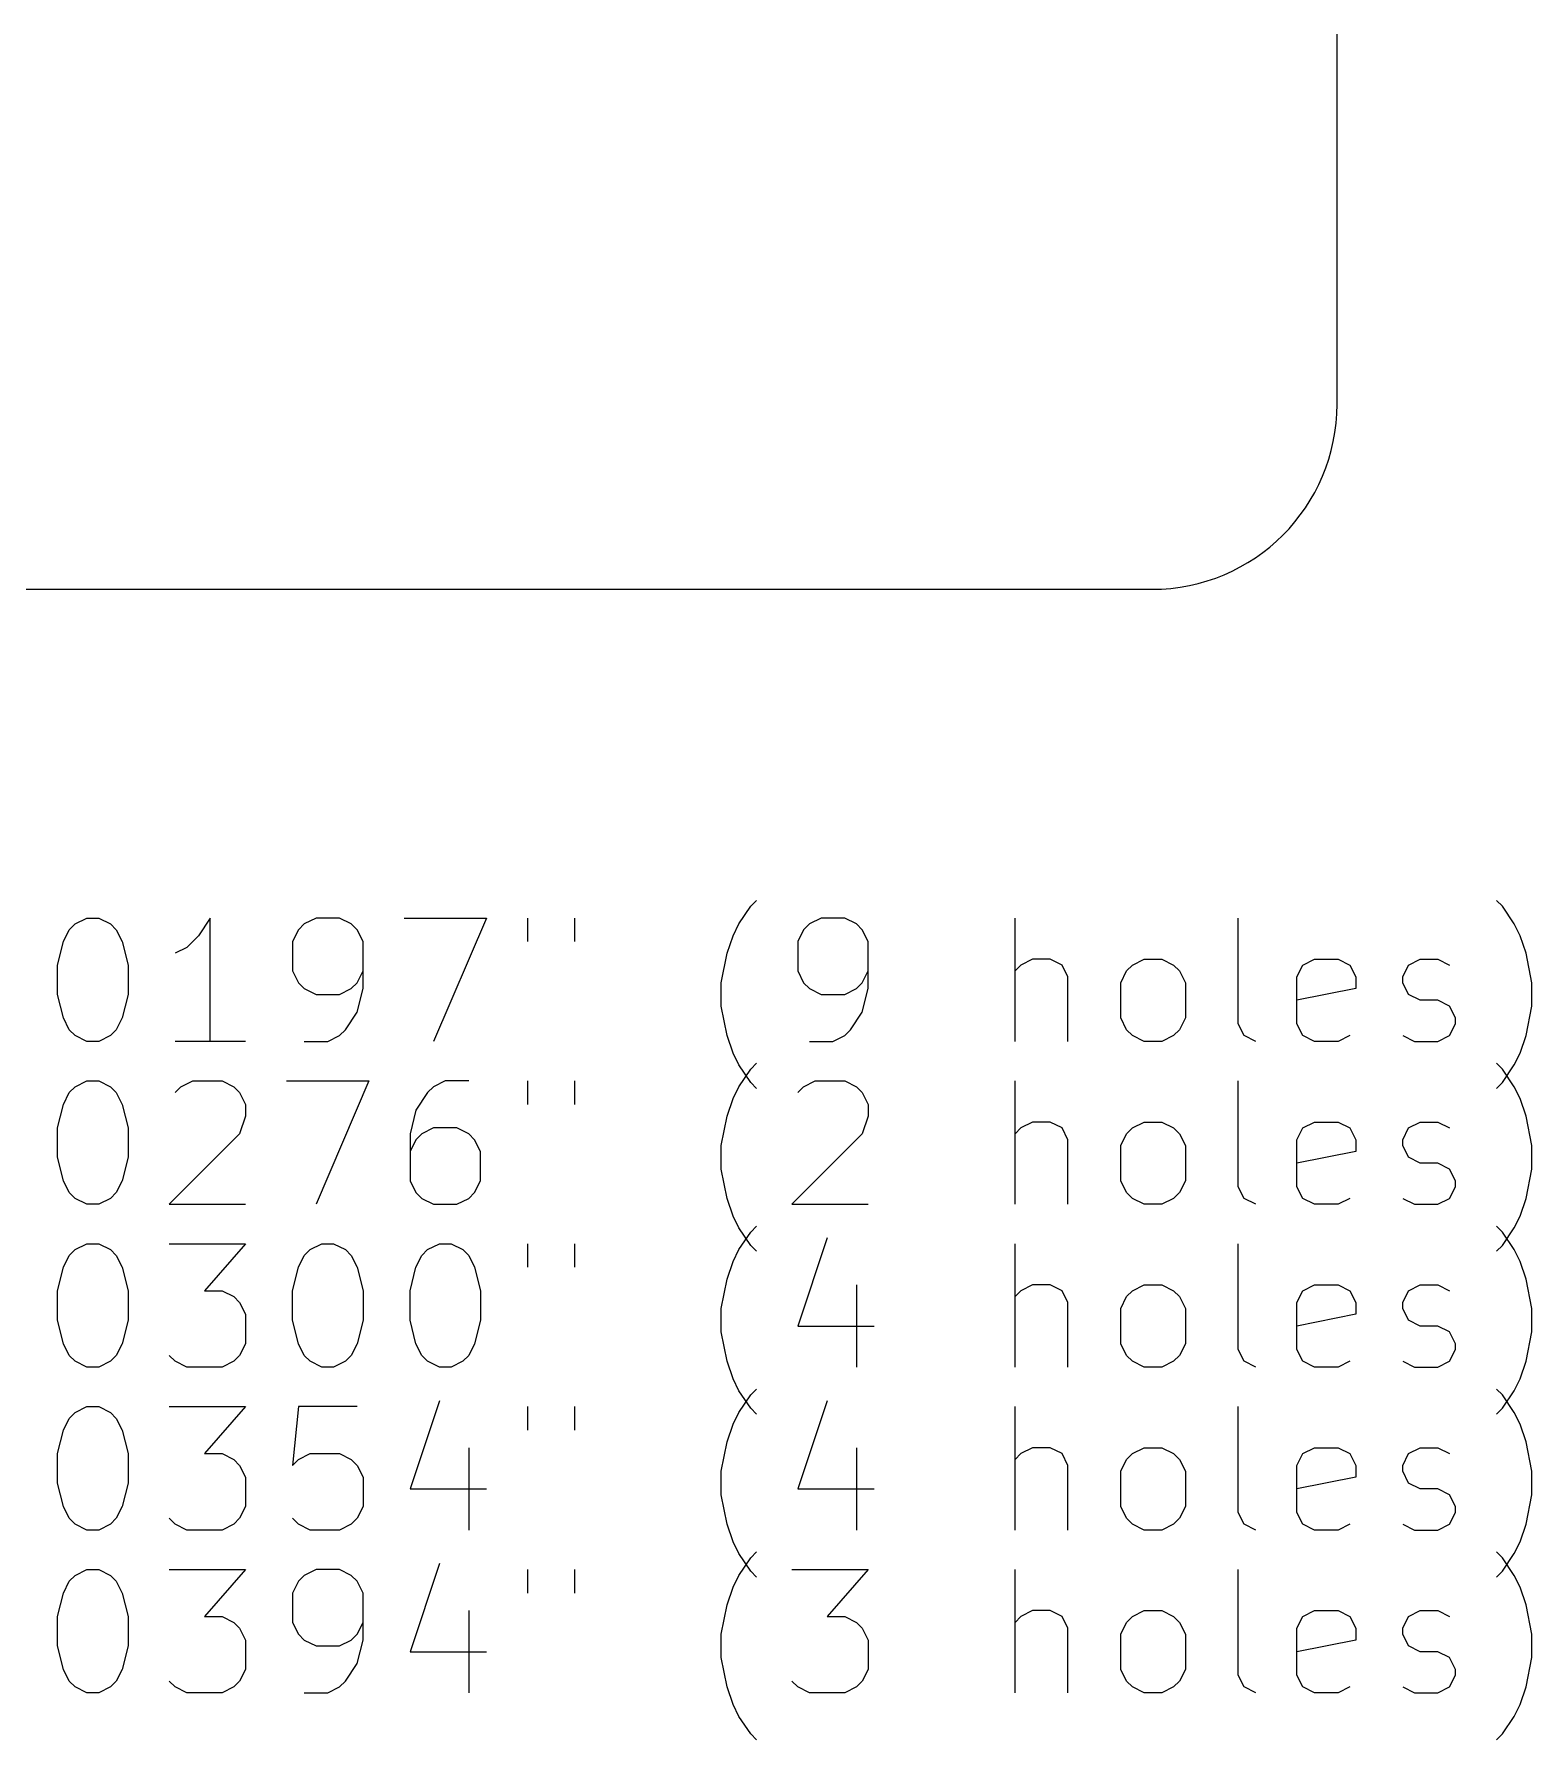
# Model space of a CAD drawing. Extents: x 156.4 to 205.7, y -130.5 to -75.7.
# Drawn here: x 181.36 to 205.65, y -130.52 to -102.87 of the extents above; entities that cross this region are included whole.
import ezdxf

# ---------------------------------------------------------------- set-up
doc = ezdxf.new("R2010")
doc.units = 0
doc.layers.add('BLACK', color=7, linetype='CONTINUOUS')

msp = doc.modelspace()

# ---------------------------------------------------------------- linework, layer by layer
at = {"layer": 'BLACK', "linetype": 'CONTINUOUS'}
for p, q in [((202.491, -108.868), (202.491, -102.868)), ((160.384, -111.868), (199.491, -111.868)), ((192.983, -117.007), (193.078, -116.912)), ((205.174, -117.007), (205.078, -116.912)), ((182.031, -117.293), (182.221, -117.198)), ((182.221, -117.198), (182.412, -117.198)), ((182.412, -117.198), (182.602, -117.293)), ((184.221, -117.198), (184.031, -117.483)), ((184.221, -119.198), (184.221, -117.198)), ((185.935, -117.198), (185.745, -117.293)), ((186.316, -117.198), (185.935, -117.198)), ((186.507, -117.293), (186.316, -117.198)), ((187.364, -117.198), (188.697, -117.198)), ((188.697, -117.198), (187.84, -119.198)), ((189.364, -117.198), (189.364, -117.579)), ((190.126, -117.198), (190.126, -117.579)), ((192.793, -117.293), (192.983, -117.007)), ((194.126, -117.198), (193.935, -117.293)), ((194.507, -117.198), (194.126, -117.198)), ((194.697, -117.293), (194.507, -117.198)), ((197.269, -119.198), (197.269, -117.198)), ((200.888, -118.912), (200.888, -117.198)), ((205.364, -117.293), (205.174, -117.007)), ((181.84, -117.579), (181.935, -117.388)), ((181.935, -117.388), (182.031, -117.293)), ((182.602, -117.293), (182.697, -117.388)), ((182.697, -117.388), (182.793, -117.579)), ((184.031, -117.483), (183.84, -117.674)), ((185.65, -117.388), (185.555, -117.579)), ((185.745, -117.293), (185.65, -117.388)), ((186.602, -117.388), (186.507, -117.293)), ((186.697, -117.579), (186.602, -117.388)), ((192.602, -117.769), (192.697, -117.483)), ((192.697, -117.483), (192.793, -117.293)), ((193.84, -117.388), (193.745, -117.579)), ((193.935, -117.293), (193.84, -117.388)), ((194.793, -117.388), (194.697, -117.293)), ((194.888, -117.579), (194.793, -117.388)), ((205.459, -117.483), (205.364, -117.293)), ((205.555, -117.769), (205.459, -117.483)), ((181.745, -117.96), (181.84, -117.579)), ((182.793, -117.579), (182.888, -117.96)), ((183.84, -117.674), (183.65, -117.769)), ((185.555, -117.579), (185.555, -118.055)), ((186.697, -118.341), (186.697, -117.579)), ((192.507, -118.245), (192.602, -117.769)), ((193.745, -117.579), (193.745, -118.055)), ((194.888, -118.341), (194.888, -117.579)), ((205.65, -118.245), (205.555, -117.769)), ((181.745, -118.436), (181.745, -117.96)), ((182.888, -117.96), (182.888, -118.436)), ((185.555, -118.055), (185.65, -118.245)), ((186.602, -118.245), (186.697, -118.055)), ((193.745, -118.055), (193.84, -118.245)), ((194.793, -118.245), (194.888, -118.055)), ((197.364, -117.96), (197.269, -118.055)), ((197.555, -117.864), (197.364, -117.96)), ((197.84, -117.864), (197.555, -117.864)), ((198.031, -117.96), (197.84, -117.864)), ((198.126, -118.15), (198.031, -117.96)), ((198.983, -118.245), (199.078, -118.055)), ((199.078, -118.055), (199.174, -117.96)), ((199.174, -117.96), (199.364, -117.864)), ((199.364, -117.864), (199.65, -117.864)), ((199.65, -117.864), (199.84, -117.96)), ((199.84, -117.96), (199.935, -118.055)), ((199.935, -118.055), (200.031, -118.245)), ((201.84, -118.15), (201.935, -117.96)), ((201.935, -117.96), (202.126, -117.864)), ((202.126, -117.864), (202.507, -117.864)), ((202.507, -117.864), (202.697, -117.96)), ((202.697, -117.96), (202.793, -118.15)), ((203.555, -118.15), (203.65, -117.96)), ((203.65, -117.96), (203.84, -117.864)), ((203.84, -117.864), (204.126, -117.864)), ((204.126, -117.864), (204.316, -117.96)), ((185.65, -118.245), (185.745, -118.341)), ((185.745, -118.341), (185.935, -118.436)), ((186.316, -118.436), (186.507, -118.341)), ((186.507, -118.341), (186.602, -118.245)), ((186.602, -118.722), (186.697, -118.341)), ((192.507, -118.626), (192.507, -118.245)), ((193.84, -118.245), (193.935, -118.341)), ((193.935, -118.341), (194.126, -118.436)), ((194.507, -118.436), (194.697, -118.341)), ((194.697, -118.341), (194.793, -118.245)), ((194.793, -118.722), (194.888, -118.341)), ((198.126, -119.198), (198.126, -118.15)), ((198.983, -118.817), (198.983, -118.245)), ((200.031, -118.245), (200.031, -118.817)), ((201.84, -118.912), (201.84, -118.15)), ((202.793, -118.341), (201.84, -118.531)), ((202.793, -118.15), (202.793, -118.341)), ((203.555, -118.245), (203.555, -118.15)), ((203.65, -118.436), (203.555, -118.245)), ((205.65, -118.626), (205.65, -118.245)), ((181.84, -118.817), (181.745, -118.436)), ((182.888, -118.436), (182.793, -118.817)), ((185.935, -118.436), (186.316, -118.436)), ((192.602, -119.102), (192.507, -118.626)), ((194.126, -118.436), (194.507, -118.436)), ((203.84, -118.531), (203.65, -118.436)), ((204.126, -118.531), (203.84, -118.531)), ((204.316, -118.626), (204.126, -118.531)), ((204.412, -118.817), (204.316, -118.626)), ((205.555, -119.102), (205.65, -118.626)), ((181.935, -119.007), (181.84, -118.817)), ((182.793, -118.817), (182.697, -119.007)), ((186.412, -119.007), (186.602, -118.722)), ((194.602, -119.007), (194.793, -118.722)), ((199.078, -119.007), (198.983, -118.817)), ((200.031, -118.817), (199.935, -119.007)), ((204.412, -118.912), (204.412, -118.817)), ((182.031, -119.102), (181.935, -119.007)), ((182.221, -119.198), (182.031, -119.102)), ((182.602, -119.102), (182.412, -119.198)), ((182.697, -119.007), (182.602, -119.102)), ((186.126, -119.198), (186.316, -119.102)), ((186.316, -119.102), (186.412, -119.007)), ((192.697, -119.388), (192.602, -119.102)), ((194.316, -119.198), (194.507, -119.102)), ((194.507, -119.102), (194.602, -119.007)), ((199.174, -119.102), (199.078, -119.007)), ((199.364, -119.198), (199.174, -119.102)), ((199.84, -119.102), (199.65, -119.198)), ((199.935, -119.007), (199.84, -119.102)), ((200.983, -119.102), (200.888, -118.912)), ((201.174, -119.198), (200.983, -119.102)), ((201.935, -119.102), (201.84, -118.912)), ((202.126, -119.198), (201.935, -119.102)), ((202.697, -119.102), (202.507, -119.198)), ((203.555, -119.102), (203.745, -119.198)), ((204.126, -119.198), (204.316, -119.102)), ((204.316, -119.102), (204.412, -118.912)), ((205.459, -119.388), (205.555, -119.102)), ((182.412, -119.198), (182.221, -119.198)), ((184.793, -119.198), (183.65, -119.198)), ((185.745, -119.198), (186.126, -119.198)), ((192.793, -119.579), (192.697, -119.388)), ((193.935, -119.198), (194.316, -119.198)), ((199.65, -119.198), (199.364, -119.198)), ((202.507, -119.198), (202.126, -119.198)), ((203.745, -119.198), (204.126, -119.198)), ((205.364, -119.579), (205.459, -119.388)), ((192.983, -119.864), (192.793, -119.579)), ((192.793, -119.933), (192.983, -119.647)), ((192.983, -119.647), (193.078, -119.552)), ((205.174, -119.647), (205.078, -119.552)), ((205.174, -119.864), (205.364, -119.579)), ((205.364, -119.933), (205.174, -119.647)), ((181.935, -120.028), (182.031, -119.933)), ((182.031, -119.933), (182.221, -119.838)), ((182.221, -119.838), (182.412, -119.838)), ((182.412, -119.838), (182.602, -119.933)), ((182.602, -119.933), (182.697, -120.028)), ((183.65, -120.028), (183.745, -119.933)), ((183.745, -119.933), (183.935, -119.838)), ((183.935, -119.838), (184.412, -119.838)), ((184.412, -119.838), (184.602, -119.933)), ((184.602, -119.933), (184.697, -120.028)), ((185.459, -119.838), (186.793, -119.838)), ((186.793, -119.838), (185.935, -121.838)), ((187.84, -119.933), (187.745, -120.028)), ((188.031, -119.838), (187.84, -119.933)), ((188.412, -119.838), (188.031, -119.838)), ((189.364, -119.838), (189.364, -120.219)), ((190.126, -119.838), (190.126, -120.219)), ((192.697, -120.123), (192.793, -119.933)), ((193.078, -119.96), (192.983, -119.864)), ((193.745, -120.028), (193.84, -119.933)), ((193.84, -119.933), (194.031, -119.838)), ((194.031, -119.838), (194.507, -119.838)), ((194.507, -119.838), (194.697, -119.933)), ((194.697, -119.933), (194.793, -120.028)), ((197.269, -121.838), (197.269, -119.838)), ((200.888, -121.552), (200.888, -119.838)), ((205.078, -119.96), (205.174, -119.864)), ((205.459, -120.123), (205.364, -119.933)), ((181.745, -120.6), (181.84, -120.219)), ((181.84, -120.219), (181.935, -120.028)), ((182.697, -120.028), (182.793, -120.219)), ((182.793, -120.219), (182.888, -120.6)), ((184.697, -120.028), (184.793, -120.219)), ((184.793, -120.219), (184.793, -120.409)), ((187.745, -120.028), (187.555, -120.314)), ((192.602, -120.409), (192.697, -120.123)), ((194.793, -120.028), (194.888, -120.219)), ((194.888, -120.219), (194.888, -120.409)), ((205.555, -120.409), (205.459, -120.123)), ((184.793, -120.409), (184.697, -120.695)), ((187.555, -120.314), (187.459, -120.695)), ((192.507, -120.885), (192.602, -120.409)), ((194.888, -120.409), (194.793, -120.695)), ((197.555, -120.504), (197.364, -120.6)), ((197.84, -120.504), (197.555, -120.504)), ((198.031, -120.6), (197.84, -120.504)), ((199.174, -120.6), (199.364, -120.504)), ((199.364, -120.504), (199.65, -120.504)), ((199.65, -120.504), (199.84, -120.6)), ((201.935, -120.6), (202.126, -120.504)), ((202.126, -120.504), (202.507, -120.504)), ((202.507, -120.504), (202.697, -120.6)), ((203.65, -120.6), (203.84, -120.504)), ((203.84, -120.504), (204.126, -120.504)), ((204.126, -120.504), (204.316, -120.6)), ((205.65, -120.885), (205.555, -120.409)), ((181.745, -121.076), (181.745, -120.6)), ((182.888, -120.6), (182.888, -121.076)), ((184.697, -120.695), (183.555, -121.838)), ((187.459, -120.695), (187.459, -121.457)), ((187.555, -120.79), (187.459, -120.981)), ((187.65, -120.695), (187.555, -120.79)), ((187.84, -120.6), (187.65, -120.695)), ((188.221, -120.6), (187.84, -120.6)), ((188.412, -120.695), (188.221, -120.6)), ((188.507, -120.79), (188.412, -120.695)), ((188.602, -120.981), (188.507, -120.79)), ((194.793, -120.695), (193.65, -121.838)), ((197.364, -120.6), (197.269, -120.695)), ((198.126, -120.79), (198.031, -120.6)), ((198.126, -121.838), (198.126, -120.79)), ((198.983, -120.885), (199.078, -120.695)), ((199.078, -120.695), (199.174, -120.6)), ((199.84, -120.6), (199.935, -120.695)), ((199.935, -120.695), (200.031, -120.885)), ((201.84, -120.79), (201.935, -120.6)), ((201.84, -121.552), (201.84, -120.79)), ((202.697, -120.6), (202.793, -120.79)), ((202.793, -120.79), (202.793, -120.981)), ((203.555, -120.79), (203.65, -120.6)), ((203.555, -120.885), (203.555, -120.79)), ((181.84, -121.457), (181.745, -121.076)), ((182.888, -121.076), (182.793, -121.457)), ((188.602, -121.457), (188.602, -120.981)), ((192.507, -121.266), (192.507, -120.885)), ((198.983, -121.457), (198.983, -120.885)), ((200.031, -120.885), (200.031, -121.457)), ((202.793, -120.981), (201.84, -121.171)), ((203.65, -121.076), (203.555, -120.885)), ((203.84, -121.171), (203.65, -121.076)), ((205.65, -121.266), (205.65, -120.885)), ((192.602, -121.742), (192.507, -121.266)), ((204.126, -121.171), (203.84, -121.171)), ((204.316, -121.266), (204.126, -121.171)), ((204.412, -121.457), (204.316, -121.266)), ((205.555, -121.742), (205.65, -121.266)), ((181.935, -121.647), (181.84, -121.457)), ((182.031, -121.742), (181.935, -121.647)), ((182.697, -121.647), (182.602, -121.742)), ((182.793, -121.457), (182.697, -121.647)), ((187.459, -121.457), (187.555, -121.647)), ((187.555, -121.647), (187.65, -121.742)), ((188.412, -121.742), (188.507, -121.647)), ((188.507, -121.647), (188.602, -121.457)), ((199.078, -121.647), (198.983, -121.457)), ((199.174, -121.742), (199.078, -121.647)), ((199.935, -121.647), (199.84, -121.742)), ((200.031, -121.457), (199.935, -121.647)), ((200.983, -121.742), (200.888, -121.552)), ((201.935, -121.742), (201.84, -121.552)), ((204.316, -121.742), (204.412, -121.552)), ((204.412, -121.552), (204.412, -121.457)), ((182.221, -121.838), (182.031, -121.742)), ((182.412, -121.838), (182.221, -121.838)), ((182.602, -121.742), (182.412, -121.838)), ((183.555, -121.838), (184.793, -121.838)), ((187.65, -121.742), (187.84, -121.838)), ((187.84, -121.838), (188.221, -121.838)), ((188.221, -121.838), (188.412, -121.742)), ((192.697, -122.028), (192.602, -121.742)), ((193.65, -121.838), (194.888, -121.838)), ((199.364, -121.838), (199.174, -121.742)), ((199.65, -121.838), (199.364, -121.838)), ((199.84, -121.742), (199.65, -121.838)), ((201.174, -121.838), (200.983, -121.742)), ((202.126, -121.838), (201.935, -121.742)), ((202.507, -121.838), (202.126, -121.838)), ((202.697, -121.742), (202.507, -121.838)), ((203.555, -121.742), (203.745, -121.838)), ((203.745, -121.838), (204.126, -121.838)), ((204.126, -121.838), (204.316, -121.742)), ((205.459, -122.028), (205.555, -121.742)), ((192.793, -122.219), (192.697, -122.028)), ((192.983, -122.504), (192.793, -122.219)), ((192.983, -122.287), (193.078, -122.192)), ((205.174, -122.287), (205.078, -122.192)), ((205.174, -122.504), (205.364, -122.219)), ((205.364, -122.219), (205.459, -122.028)), ((182.031, -122.573), (182.221, -122.478)), ((182.221, -122.478), (182.412, -122.478)), ((182.412, -122.478), (182.602, -122.573)), ((183.555, -122.478), (184.793, -122.478)), ((184.793, -122.478), (184.126, -123.24)), ((185.84, -122.573), (186.031, -122.478)), ((186.031, -122.478), (186.221, -122.478)), ((186.221, -122.478), (186.412, -122.573)), ((187.745, -122.573), (187.935, -122.478)), ((187.935, -122.478), (188.126, -122.478)), ((188.126, -122.478), (188.316, -122.573)), ((189.364, -122.478), (189.364, -122.859)), ((190.126, -122.478), (190.126, -122.859)), ((192.793, -122.573), (192.983, -122.287)), ((194.221, -122.382), (193.745, -123.811)), ((197.269, -124.478), (197.269, -122.478)), ((200.888, -124.192), (200.888, -122.478)), ((205.364, -122.573), (205.174, -122.287)), ((181.84, -122.859), (181.935, -122.668)), ((181.935, -122.668), (182.031, -122.573)), ((182.602, -122.573), (182.697, -122.668)), ((182.697, -122.668), (182.793, -122.859)), ((185.65, -122.859), (185.745, -122.668)), ((185.745, -122.668), (185.84, -122.573)), ((186.412, -122.573), (186.507, -122.668)), ((186.507, -122.668), (186.602, -122.859)), ((187.555, -122.859), (187.65, -122.668)), ((187.65, -122.668), (187.745, -122.573)), ((188.316, -122.573), (188.412, -122.668)), ((188.412, -122.668), (188.507, -122.859)), ((192.602, -123.049), (192.697, -122.763)), ((192.697, -122.763), (192.793, -122.573)), ((193.078, -122.6), (192.983, -122.504)), ((205.078, -122.6), (205.174, -122.504)), ((205.459, -122.763), (205.364, -122.573)), ((205.555, -123.049), (205.459, -122.763)), ((181.745, -123.24), (181.84, -122.859)), ((182.793, -122.859), (182.888, -123.24)), ((185.555, -123.24), (185.65, -122.859)), ((186.602, -122.859), (186.697, -123.24)), ((187.459, -123.24), (187.555, -122.859)), ((188.507, -122.859), (188.602, -123.24)), ((192.507, -123.525), (192.602, -123.049)), ((205.65, -123.525), (205.555, -123.049)), ((181.745, -123.716), (181.745, -123.24)), ((182.888, -123.24), (182.888, -123.716)), ((184.126, -123.24), (184.412, -123.24)), ((184.412, -123.24), (184.602, -123.335)), ((185.555, -123.716), (185.555, -123.24)), ((186.697, -123.24), (186.697, -123.716)), ((187.459, -123.716), (187.459, -123.24)), ((188.602, -123.24), (188.602, -123.716)), ((194.697, -123.144), (194.697, -124.478)), ((197.364, -123.24), (197.269, -123.335)), ((197.555, -123.144), (197.364, -123.24)), ((197.84, -123.144), (197.555, -123.144)), ((198.031, -123.24), (197.84, -123.144)), ((198.126, -123.43), (198.031, -123.24)), ((199.078, -123.335), (199.174, -123.24)), ((199.174, -123.24), (199.364, -123.144)), ((199.364, -123.144), (199.65, -123.144)), ((199.65, -123.144), (199.84, -123.24)), ((199.84, -123.24), (199.935, -123.335)), ((201.84, -123.43), (201.935, -123.24)), ((201.935, -123.24), (202.126, -123.144)), ((202.126, -123.144), (202.507, -123.144)), ((202.507, -123.144), (202.697, -123.24)), ((202.697, -123.24), (202.793, -123.43)), ((203.555, -123.43), (203.65, -123.24)), ((203.65, -123.24), (203.84, -123.144)), ((203.84, -123.144), (204.126, -123.144)), ((204.126, -123.144), (204.316, -123.24)), ((184.602, -123.335), (184.697, -123.43)), ((184.697, -123.43), (184.793, -123.621)), ((192.507, -123.906), (192.507, -123.525)), ((198.126, -124.478), (198.126, -123.43)), ((198.983, -123.525), (199.078, -123.335)), ((198.983, -124.097), (198.983, -123.525)), ((199.935, -123.335), (200.031, -123.525)), ((200.031, -123.525), (200.031, -124.097)), ((201.84, -124.192), (201.84, -123.43)), ((202.793, -123.43), (202.793, -123.621)), ((203.555, -123.525), (203.555, -123.43)), ((203.65, -123.716), (203.555, -123.525)), ((205.65, -123.906), (205.65, -123.525)), ((181.84, -124.097), (181.745, -123.716)), ((182.888, -123.716), (182.793, -124.097)), ((184.793, -123.621), (184.793, -124.097)), ((185.65, -124.097), (185.555, -123.716)), ((186.697, -123.716), (186.602, -124.097)), ((187.555, -124.097), (187.459, -123.716)), ((188.602, -123.716), (188.507, -124.097)), ((193.745, -123.811), (194.983, -123.811)), ((202.793, -123.621), (201.84, -123.811)), ((203.84, -123.811), (203.65, -123.716)), ((204.126, -123.811), (203.84, -123.811)), ((204.316, -123.906), (204.126, -123.811)), ((181.935, -124.287), (181.84, -124.097)), ((182.793, -124.097), (182.697, -124.287)), ((184.793, -124.097), (184.697, -124.287)), ((185.745, -124.287), (185.65, -124.097)), ((186.602, -124.097), (186.507, -124.287)), ((187.65, -124.287), (187.555, -124.097)), ((188.507, -124.097), (188.412, -124.287)), ((192.602, -124.382), (192.507, -123.906)), ((199.078, -124.287), (198.983, -124.097)), ((200.031, -124.097), (199.935, -124.287)), ((204.412, -124.097), (204.316, -123.906)), ((204.412, -124.192), (204.412, -124.097)), ((205.555, -124.382), (205.65, -123.906)), ((182.031, -124.382), (181.935, -124.287)), ((182.221, -124.478), (182.031, -124.382)), ((182.602, -124.382), (182.412, -124.478)), ((182.697, -124.287), (182.602, -124.382)), ((183.65, -124.382), (183.555, -124.287)), ((183.84, -124.478), (183.65, -124.382)), ((184.602, -124.382), (184.412, -124.478)), ((184.697, -124.287), (184.602, -124.382)), ((185.84, -124.382), (185.745, -124.287)), ((186.031, -124.478), (185.84, -124.382)), ((186.412, -124.382), (186.221, -124.478)), ((186.507, -124.287), (186.412, -124.382)), ((187.745, -124.382), (187.65, -124.287)), ((187.935, -124.478), (187.745, -124.382)), ((188.316, -124.382), (188.126, -124.478)), ((188.412, -124.287), (188.316, -124.382)), ((192.697, -124.668), (192.602, -124.382)), ((199.174, -124.382), (199.078, -124.287)), ((199.364, -124.478), (199.174, -124.382)), ((199.84, -124.382), (199.65, -124.478)), ((199.935, -124.287), (199.84, -124.382)), ((200.983, -124.382), (200.888, -124.192)), ((201.174, -124.478), (200.983, -124.382)), ((201.935, -124.382), (201.84, -124.192)), ((202.126, -124.478), (201.935, -124.382)), ((202.697, -124.382), (202.507, -124.478)), ((203.555, -124.382), (203.745, -124.478)), ((204.126, -124.478), (204.316, -124.382)), ((204.316, -124.382), (204.412, -124.192)), ((205.459, -124.668), (205.555, -124.382)), ((182.412, -124.478), (182.221, -124.478)), ((184.412, -124.478), (183.84, -124.478)), ((186.221, -124.478), (186.031, -124.478)), ((188.126, -124.478), (187.935, -124.478)), ((192.793, -124.859), (192.697, -124.668)), ((199.65, -124.478), (199.364, -124.478)), ((202.507, -124.478), (202.126, -124.478)), ((203.745, -124.478), (204.126, -124.478)), ((205.364, -124.859), (205.459, -124.668)), ((192.983, -125.144), (192.793, -124.859)), ((192.793, -125.213), (192.983, -124.927)), ((192.983, -124.927), (193.078, -124.832)), ((205.174, -124.927), (205.078, -124.832)), ((205.174, -125.144), (205.364, -124.859)), ((205.364, -125.213), (205.174, -124.927)), ((181.935, -125.308), (182.031, -125.213)), ((182.031, -125.213), (182.221, -125.118)), ((182.221, -125.118), (182.412, -125.118)), ((182.412, -125.118), (182.602, -125.213)), ((182.602, -125.213), (182.697, -125.308)), ((183.555, -125.118), (184.793, -125.118)), ((184.793, -125.118), (184.126, -125.88)), ((185.65, -125.118), (185.555, -126.07)), ((186.602, -125.118), (185.65, -125.118)), ((187.935, -125.022), (187.459, -126.451)), ((189.364, -125.118), (189.364, -125.499)), ((190.126, -125.118), (190.126, -125.499)), ((192.697, -125.403), (192.793, -125.213)), ((193.078, -125.24), (192.983, -125.144)), ((194.221, -125.022), (193.745, -126.451)), ((197.269, -127.118), (197.269, -125.118)), ((200.888, -126.832), (200.888, -125.118)), ((205.078, -125.24), (205.174, -125.144)), ((205.459, -125.403), (205.364, -125.213)), ((181.745, -125.88), (181.84, -125.499)), ((181.84, -125.499), (181.935, -125.308)), ((182.697, -125.308), (182.793, -125.499)), ((182.793, -125.499), (182.888, -125.88)), ((192.602, -125.689), (192.697, -125.403)), ((205.555, -125.689), (205.459, -125.403)), ((188.412, -125.784), (188.412, -127.118)), ((192.507, -126.165), (192.602, -125.689)), ((194.697, -125.784), (194.697, -127.118)), ((197.555, -125.784), (197.364, -125.88)), ((197.84, -125.784), (197.555, -125.784)), ((198.031, -125.88), (197.84, -125.784)), ((199.174, -125.88), (199.364, -125.784)), ((199.364, -125.784), (199.65, -125.784)), ((199.65, -125.784), (199.84, -125.88)), ((201.935, -125.88), (202.126, -125.784)), ((202.126, -125.784), (202.507, -125.784)), ((202.507, -125.784), (202.697, -125.88)), ((203.65, -125.88), (203.84, -125.784)), ((203.84, -125.784), (204.126, -125.784)), ((204.126, -125.784), (204.316, -125.88)), ((205.65, -126.165), (205.555, -125.689)), ((181.745, -126.356), (181.745, -125.88)), ((182.888, -125.88), (182.888, -126.356)), ((184.126, -125.88), (184.412, -125.88)), ((184.412, -125.88), (184.602, -125.975)), ((184.602, -125.975), (184.697, -126.07)), ((184.697, -126.07), (184.793, -126.261)), ((185.555, -126.07), (185.65, -125.975)), ((185.65, -125.975), (185.84, -125.88)), ((185.84, -125.88), (186.316, -125.88)), ((186.316, -125.88), (186.507, -125.975)), ((186.507, -125.975), (186.602, -126.07)), ((186.602, -126.07), (186.697, -126.261)), ((197.364, -125.88), (197.269, -125.975)), ((198.126, -126.07), (198.031, -125.88)), ((198.126, -127.118), (198.126, -126.07)), ((198.983, -126.165), (199.078, -125.975)), ((199.078, -125.975), (199.174, -125.88)), ((199.84, -125.88), (199.935, -125.975)), ((199.935, -125.975), (200.031, -126.165)), ((201.84, -126.07), (201.935, -125.88)), ((201.84, -126.832), (201.84, -126.07)), ((202.697, -125.88), (202.793, -126.07)), ((202.793, -126.07), (202.793, -126.261)), ((203.555, -126.07), (203.65, -125.88)), ((203.555, -126.165), (203.555, -126.07)), ((181.84, -126.737), (181.745, -126.356)), ((182.888, -126.356), (182.793, -126.737)), ((184.793, -126.261), (184.793, -126.737)), ((186.697, -126.261), (186.697, -126.737)), ((192.507, -126.546), (192.507, -126.165)), ((198.983, -126.737), (198.983, -126.165)), ((200.031, -126.165), (200.031, -126.737)), ((202.793, -126.261), (201.84, -126.451)), ((203.65, -126.356), (203.555, -126.165)), ((203.84, -126.451), (203.65, -126.356)), ((205.65, -126.546), (205.65, -126.165)), ((187.459, -126.451), (188.697, -126.451)), ((192.602, -127.022), (192.507, -126.546)), ((193.745, -126.451), (194.983, -126.451)), ((204.126, -126.451), (203.84, -126.451)), ((204.316, -126.546), (204.126, -126.451)), ((204.412, -126.737), (204.316, -126.546)), ((205.555, -127.022), (205.65, -126.546)), ((181.935, -126.927), (181.84, -126.737)), ((182.793, -126.737), (182.697, -126.927)), ((184.793, -126.737), (184.697, -126.927)), ((186.697, -126.737), (186.602, -126.927)), ((199.078, -126.927), (198.983, -126.737)), ((200.031, -126.737), (199.935, -126.927)), ((200.983, -127.022), (200.888, -126.832)), ((201.935, -127.022), (201.84, -126.832)), ((204.316, -127.022), (204.412, -126.832)), ((204.412, -126.832), (204.412, -126.737)), ((182.031, -127.022), (181.935, -126.927)), ((182.221, -127.118), (182.031, -127.022)), ((182.412, -127.118), (182.221, -127.118)), ((182.602, -127.022), (182.412, -127.118)), ((182.697, -126.927), (182.602, -127.022)), ((183.65, -127.022), (183.555, -126.927)), ((183.84, -127.118), (183.65, -127.022)), ((184.412, -127.118), (183.84, -127.118)), ((184.602, -127.022), (184.412, -127.118)), ((184.697, -126.927), (184.602, -127.022)), ((185.65, -127.022), (185.555, -126.927)), ((185.84, -127.118), (185.65, -127.022)), ((186.316, -127.118), (185.84, -127.118)), ((186.507, -127.022), (186.316, -127.118)), ((186.602, -126.927), (186.507, -127.022)), ((192.697, -127.308), (192.602, -127.022)), ((199.174, -127.022), (199.078, -126.927)), ((199.364, -127.118), (199.174, -127.022)), ((199.65, -127.118), (199.364, -127.118)), ((199.84, -127.022), (199.65, -127.118)), ((199.935, -126.927), (199.84, -127.022)), ((201.174, -127.118), (200.983, -127.022)), ((202.126, -127.118), (201.935, -127.022)), ((202.507, -127.118), (202.126, -127.118)), ((202.697, -127.022), (202.507, -127.118)), ((203.555, -127.022), (203.745, -127.118)), ((203.745, -127.118), (204.126, -127.118)), ((204.126, -127.118), (204.316, -127.022)), ((205.459, -127.308), (205.555, -127.022)), ((192.793, -127.499), (192.697, -127.308)), ((192.983, -127.567), (193.078, -127.472)), ((205.174, -127.567), (205.078, -127.472)), ((205.364, -127.499), (205.459, -127.308)), ((187.935, -127.662), (187.459, -129.091)), ((192.983, -127.784), (192.793, -127.499)), ((192.793, -127.853), (192.983, -127.567)), ((205.174, -127.784), (205.364, -127.499)), ((205.364, -127.853), (205.174, -127.567)), ((181.84, -128.139), (181.935, -127.948)), ((181.935, -127.948), (182.031, -127.853)), ((182.031, -127.853), (182.221, -127.758)), ((182.221, -127.758), (182.412, -127.758)), ((182.412, -127.758), (182.602, -127.853)), ((182.602, -127.853), (182.697, -127.948)), ((182.697, -127.948), (182.793, -128.139)), ((183.555, -127.758), (184.793, -127.758)), ((184.793, -127.758), (184.126, -128.52)), ((185.65, -127.948), (185.555, -128.139)), ((185.745, -127.853), (185.65, -127.948)), ((185.935, -127.758), (185.745, -127.853)), ((186.316, -127.758), (185.935, -127.758)), ((186.507, -127.853), (186.316, -127.758)), ((186.602, -127.948), (186.507, -127.853)), ((186.697, -128.139), (186.602, -127.948)), ((189.364, -127.758), (189.364, -128.139)), ((190.126, -127.758), (190.126, -128.139)), ((192.697, -128.043), (192.793, -127.853)), ((193.078, -127.88), (192.983, -127.784)), ((193.65, -127.758), (194.888, -127.758)), ((194.888, -127.758), (194.221, -128.52)), ((197.269, -129.758), (197.269, -127.758)), ((200.888, -129.472), (200.888, -127.758)), ((205.078, -127.88), (205.174, -127.784)), ((205.459, -128.043), (205.364, -127.853)), ((181.745, -128.52), (181.84, -128.139)), ((182.793, -128.139), (182.888, -128.52)), ((185.555, -128.139), (185.555, -128.615)), ((186.697, -128.901), (186.697, -128.139)), ((192.602, -128.329), (192.697, -128.043)), ((205.555, -128.329), (205.459, -128.043)), ((181.745, -128.996), (181.745, -128.52)), ((182.888, -128.52), (182.888, -128.996)), ((184.126, -128.52), (184.412, -128.52)), ((184.412, -128.52), (184.602, -128.615)), ((188.412, -128.424), (188.412, -129.758)), ((192.507, -128.805), (192.602, -128.329)), ((194.221, -128.52), (194.507, -128.52)), ((194.507, -128.52), (194.697, -128.615)), ((197.364, -128.52), (197.269, -128.615)), ((197.555, -128.424), (197.364, -128.52)), ((197.84, -128.424), (197.555, -128.424)), ((198.031, -128.52), (197.84, -128.424)), ((198.126, -128.71), (198.031, -128.52)), ((199.078, -128.615), (199.174, -128.52)), ((199.174, -128.52), (199.364, -128.424)), ((199.364, -128.424), (199.65, -128.424)), ((199.65, -128.424), (199.84, -128.52)), ((199.84, -128.52), (199.935, -128.615)), ((201.84, -128.71), (201.935, -128.52)), ((201.935, -128.52), (202.126, -128.424)), ((202.126, -128.424), (202.507, -128.424)), ((202.507, -128.424), (202.697, -128.52)), ((202.697, -128.52), (202.793, -128.71)), ((203.555, -128.71), (203.65, -128.52)), ((203.65, -128.52), (203.84, -128.424)), ((203.84, -128.424), (204.126, -128.424)), ((204.126, -128.424), (204.316, -128.52)), ((205.65, -128.805), (205.555, -128.329)), ((184.602, -128.615), (184.697, -128.71)), ((184.697, -128.71), (184.793, -128.901)), ((185.555, -128.615), (185.65, -128.805)), ((185.65, -128.805), (185.745, -128.901)), ((186.507, -128.901), (186.602, -128.805)), ((186.602, -128.805), (186.697, -128.615)), ((192.507, -129.186), (192.507, -128.805)), ((194.697, -128.615), (194.793, -128.71)), ((194.793, -128.71), (194.888, -128.901)), ((198.126, -129.758), (198.126, -128.71)), ((198.983, -128.805), (199.078, -128.615)), ((198.983, -129.377), (198.983, -128.805)), ((199.935, -128.615), (200.031, -128.805)), ((200.031, -128.805), (200.031, -129.377)), ((201.84, -129.472), (201.84, -128.71)), ((202.793, -128.71), (202.793, -128.901)), ((203.555, -128.805), (203.555, -128.71)), ((203.65, -128.996), (203.555, -128.805)), ((205.65, -129.186), (205.65, -128.805)), ((181.84, -129.377), (181.745, -128.996)), ((182.888, -128.996), (182.793, -129.377)), ((184.793, -128.901), (184.793, -129.377)), ((185.745, -128.901), (185.935, -128.996)), ((185.935, -128.996), (186.316, -128.996)), ((186.316, -128.996), (186.507, -128.901)), ((186.602, -129.282), (186.697, -128.901)), ((187.459, -129.091), (188.697, -129.091)), ((194.888, -128.901), (194.888, -129.377)), ((202.793, -128.901), (201.84, -129.091)), ((203.84, -129.091), (203.65, -128.996)), ((204.126, -129.091), (203.84, -129.091)), ((204.316, -129.186), (204.126, -129.091)), ((181.935, -129.567), (181.84, -129.377)), ((182.793, -129.377), (182.697, -129.567)), ((184.793, -129.377), (184.697, -129.567)), ((186.412, -129.567), (186.602, -129.282)), ((192.602, -129.662), (192.507, -129.186)), ((194.888, -129.377), (194.793, -129.567)), ((199.078, -129.567), (198.983, -129.377)), ((200.031, -129.377), (199.935, -129.567)), ((204.412, -129.377), (204.316, -129.186)), ((204.412, -129.472), (204.412, -129.377)), ((205.555, -129.662), (205.65, -129.186)), ((182.031, -129.662), (181.935, -129.567)), ((182.221, -129.758), (182.031, -129.662)), ((182.602, -129.662), (182.412, -129.758)), ((182.697, -129.567), (182.602, -129.662)), ((183.65, -129.662), (183.555, -129.567)), ((183.84, -129.758), (183.65, -129.662)), ((184.602, -129.662), (184.412, -129.758)), ((184.697, -129.567), (184.602, -129.662)), ((186.126, -129.758), (186.316, -129.662)), ((186.316, -129.662), (186.412, -129.567)), ((192.697, -129.948), (192.602, -129.662)), ((193.745, -129.662), (193.65, -129.567)), ((193.935, -129.758), (193.745, -129.662)), ((194.697, -129.662), (194.507, -129.758)), ((194.793, -129.567), (194.697, -129.662)), ((199.174, -129.662), (199.078, -129.567)), ((199.364, -129.758), (199.174, -129.662)), ((199.84, -129.662), (199.65, -129.758)), ((199.935, -129.567), (199.84, -129.662)), ((200.983, -129.662), (200.888, -129.472)), ((201.174, -129.758), (200.983, -129.662)), ((201.935, -129.662), (201.84, -129.472)), ((202.126, -129.758), (201.935, -129.662)), ((202.697, -129.662), (202.507, -129.758)), ((203.555, -129.662), (203.745, -129.758)), ((204.126, -129.758), (204.316, -129.662)), ((204.316, -129.662), (204.412, -129.472)), ((205.459, -129.948), (205.555, -129.662)), ((182.412, -129.758), (182.221, -129.758)), ((184.412, -129.758), (183.84, -129.758)), ((185.745, -129.758), (186.126, -129.758)), ((192.793, -130.139), (192.697, -129.948)), ((194.507, -129.758), (193.935, -129.758)), ((199.65, -129.758), (199.364, -129.758)), ((202.507, -129.758), (202.126, -129.758)), ((203.745, -129.758), (204.126, -129.758)), ((205.364, -130.139), (205.459, -129.948)), ((192.983, -130.424), (192.793, -130.139)), ((205.174, -130.424), (205.364, -130.139)), ((193.078, -130.52), (192.983, -130.424)), ((205.078, -130.52), (205.174, -130.424))]:
    msp.add_line(p, q, dxfattribs=at)
at = {"layer": 'BLACK'}
msp.add_arc((199.491, -108.868), 3, -89.999, -0.001, dxfattribs=at)

doc.saveas('drawing.dxf')
